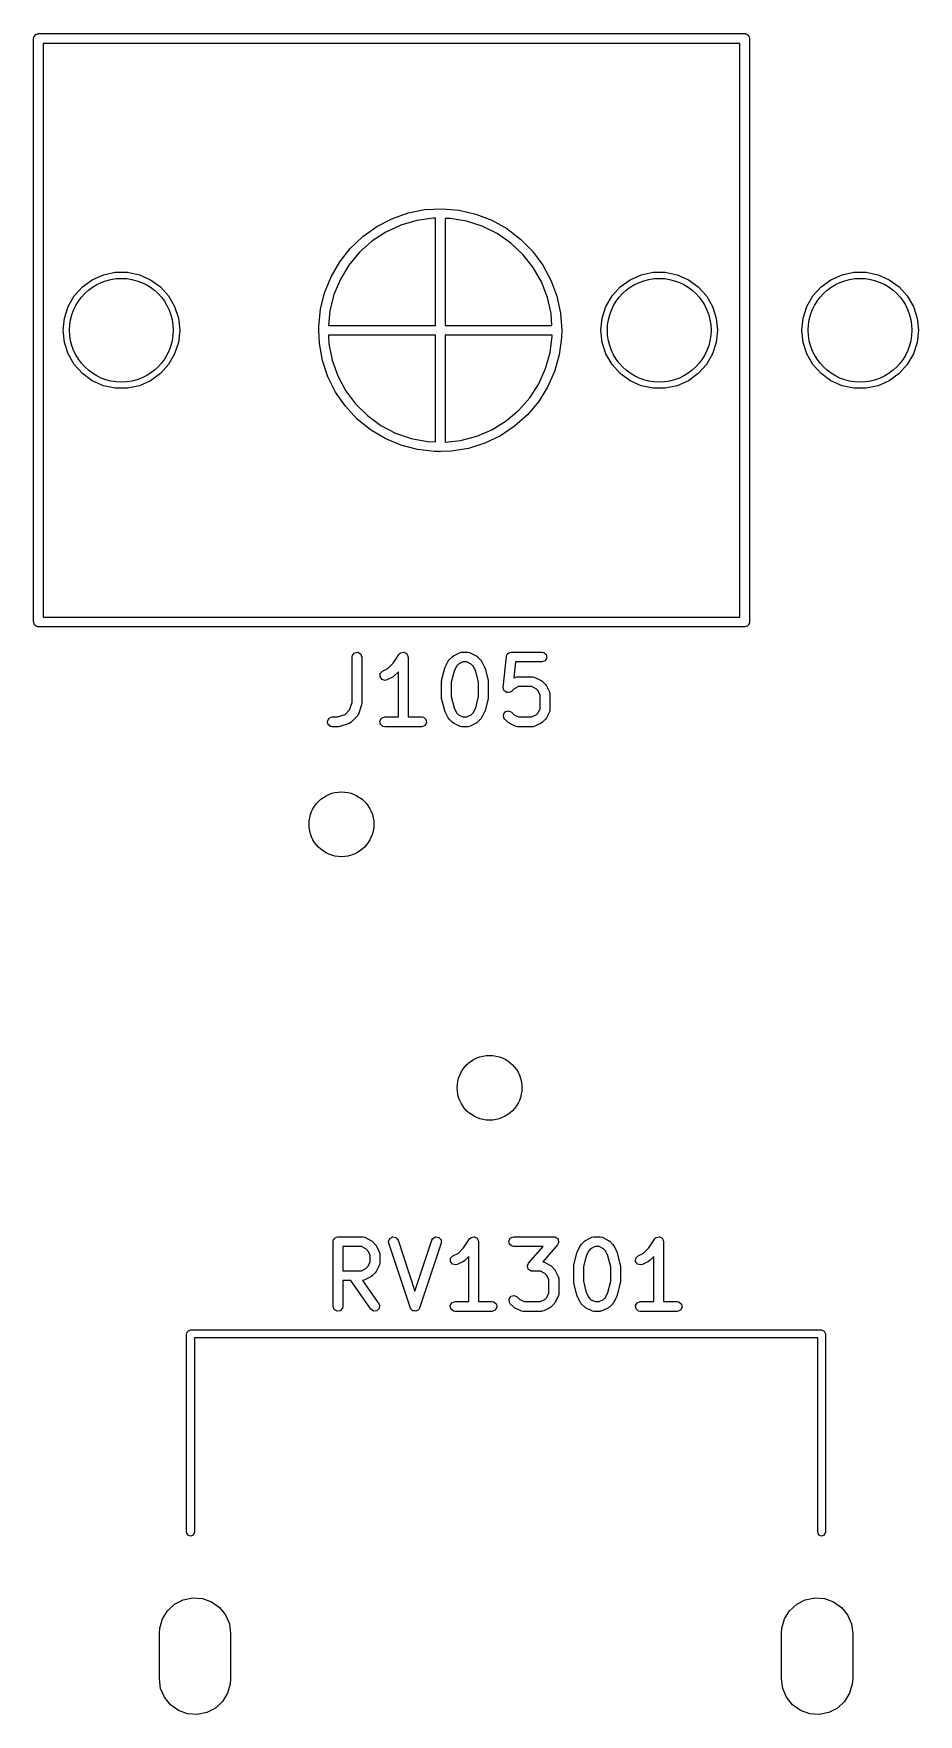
# Model space of a CAD drawing. Extents: x 75 to 204, y -140 to -31.
# Drawn here: x 133.68 to 147.33, y -56.91 to -30.98 of the extents above; entities that cross this region are included whole.
import ezdxf

# ---------------------------------------------------------------- set-up
doc = ezdxf.new("R2010")
doc.units = 0
doc.layers.add('BLACK', color=7, linetype='CONTINUOUS')

msp = doc.modelspace()

# ---------------------------------------------------------------- linework, layer by layer
at = {"layer": 'BLACK', "linetype": 'CONTINUOUS'}
for p, q in [((133.679, -31.06), (133.681, -31.0503)), ((133.679, -40.06), (133.679, -31.06)), ((133.68, -31.047), (133.682, -31.0441)), ((133.681, -31.0503), (133.68, -31.047)), ((133.682, -31.0441), (133.684, -31.0343)), ((133.684, -31.0343), (133.696, -31.0194)), ((133.696, -31.0194), (133.706, -31.0025)), ((133.706, -31.0025), (133.712, -31.0002)), ((133.712, -31.0002), (133.716, -30.995)), ((133.716, -30.995), (133.736, -30.9917)), ((133.736, -30.9917), (133.754, -30.985)), ((133.754, -30.985), (144.654, -30.985)), ((144.654, -30.985), (144.664, -30.9867)), ((144.664, -30.9867), (144.667, -30.9861)), ((144.667, -30.9861), (144.67, -30.9878)), ((144.67, -30.9878), (144.68, -30.9895)), ((144.68, -30.9895), (144.695, -31.002)), ((144.695, -31.002), (144.711, -31.0118)), ((144.711, -31.0118), (144.714, -31.0181)), ((144.714, -31.0181), (144.719, -31.0225)), ((144.719, -31.0225), (144.722, -31.0417)), ((144.722, -31.0417), (144.729, -31.06)), ((144.729, -31.06), (144.729, -40.06)), ((133.829, -31.135), (133.829, -39.985)), ((144.579, -31.135), (133.829, -31.135)), ((144.579, -39.985), (144.579, -31.135)), ((139.459, -33.7515), (139.719, -33.6998)), ((139.719, -33.6998), (139.983, -33.6852)), ((139.983, -33.6852), (140.247, -33.7081)), ((138.974, -33.9613), (139.209, -33.8392)), ((139.348, -33.9397), (139.115, -34.047)), ((139.209, -33.8392), (139.459, -33.7515)), ((139.594, -33.868), (139.348, -33.9397)), ((139.848, -33.8334), (139.594, -33.868)), ((139.879, -33.8338), (139.848, -33.8334)), ((139.879, -35.485), (139.879, -33.8338)), ((140.105, -33.8367), (140.029, -33.8358)), ((140.029, -33.8358), (140.029, -35.485)), ((140.358, -33.878), (140.105, -33.8367)), ((140.247, -33.7081), (140.505, -33.7679)), ((140.602, -33.9561), (140.358, -33.878)), ((140.505, -33.7679), (140.752, -33.8634)), ((140.832, -34.0695), (140.602, -33.9561)), ((140.752, -33.8634), (140.983, -33.9929)), ((138.567, -34.2981), (138.759, -34.1153)), ((138.901, -34.1876), (138.71, -34.3584)), ((138.759, -34.1153), (138.974, -33.9613)), ((139.115, -34.047), (138.901, -34.1876)), ((141.043, -34.2157), (140.832, -34.0695)), ((140.983, -33.9929), (141.194, -34.1535)), ((141.229, -34.3913), (141.043, -34.2157)), ((141.194, -34.1535), (141.38, -34.3423)), ((138.403, -34.5061), (138.567, -34.2981)), ((138.71, -34.3584), (138.546, -34.5555)), ((141.388, -34.5927), (141.229, -34.3913)), ((141.38, -34.3423), (141.537, -34.5553)), ((134.584, -34.7806), (134.756, -34.704)), ((134.756, -34.704), (134.94, -34.6649)), ((134.94, -34.6649), (135.128, -34.6649)), ((135.128, -34.6649), (135.312, -34.704)), ((135.312, -34.704), (135.484, -34.7806)), ((138.171, -34.9806), (138.27, -34.7351)), ((138.27, -34.7351), (138.403, -34.5061)), ((138.546, -34.5555), (138.413, -34.7747)), ((141.515, -34.8153), (141.388, -34.5927)), ((141.537, -34.5553), (141.663, -34.7884)), ((142.884, -34.7806), (143.056, -34.704)), ((143.056, -34.704), (143.24, -34.6649)), ((143.24, -34.6649), (143.428, -34.6649)), ((143.428, -34.6649), (143.612, -34.704)), ((143.612, -34.704), (143.784, -34.7806)), ((145.984, -34.7806), (146.156, -34.704)), ((146.156, -34.704), (146.34, -34.6649)), ((146.34, -34.6649), (146.528, -34.6649)), ((146.528, -34.6649), (146.712, -34.704)), ((146.712, -34.704), (146.884, -34.7806)), ((134.306, -35.031), (134.432, -34.8912)), ((134.432, -34.8912), (134.584, -34.7806)), ((135.484, -34.7806), (135.636, -34.8912)), ((135.636, -34.8912), (135.762, -35.031)), ((138.107, -35.2376), (138.171, -34.9806)), ((138.413, -34.7747), (138.314, -35.0111)), ((141.608, -35.0542), (141.515, -34.8153)), ((141.663, -34.7884), (141.755, -35.0369)), ((142.606, -35.031), (142.732, -34.8912)), ((142.732, -34.8912), (142.884, -34.7806)), ((143.784, -34.7806), (143.936, -34.8912)), ((143.936, -34.8912), (144.062, -35.031)), ((145.706, -35.031), (145.832, -34.8912)), ((145.832, -34.8912), (145.984, -34.7806)), ((146.884, -34.7806), (147.036, -34.8912)), ((147.036, -34.8912), (147.162, -35.031)), ((134.154, -35.3729), (134.212, -35.1939)), ((134.212, -35.1939), (134.306, -35.031)), ((135.762, -35.031), (135.856, -35.1939)), ((135.856, -35.1939), (135.914, -35.3729)), ((138.08, -35.5011), (138.107, -35.2376)), ((138.314, -35.0111), (138.25, -35.2596)), ((141.665, -35.3043), (141.608, -35.0542)), ((141.755, -35.0369), (141.81, -35.2958)), ((142.454, -35.3729), (142.512, -35.1939)), ((142.512, -35.1939), (142.606, -35.031)), ((144.062, -35.031), (144.156, -35.1939)), ((144.156, -35.1939), (144.214, -35.3729)), ((145.554, -35.3729), (145.612, -35.1939)), ((145.612, -35.1939), (145.706, -35.031)), ((147.162, -35.031), (147.256, -35.1939)), ((147.256, -35.1939), (147.314, -35.3729)), ((134.134, -35.56), (134.154, -35.3729)), ((135.914, -35.3729), (135.934, -35.56)), ((138.08, -35.5147), (138.08, -35.5011)), ((138.082, -35.5444), (138.08, -35.5147)), ((138.25, -35.2596), (138.228, -35.485)), ((138.228, -35.485), (139.879, -35.485)), ((140.029, -35.485), (141.678, -35.485)), ((141.678, -35.485), (141.665, -35.3043)), ((141.81, -35.2958), (141.829, -35.56)), ((142.434, -35.56), (142.454, -35.3729)), ((144.214, -35.3729), (144.234, -35.56)), ((145.534, -35.56), (145.554, -35.3729)), ((147.314, -35.3729), (147.334, -35.56)), ((134.154, -35.7471), (134.134, -35.56)), ((134.212, -35.9261), (134.154, -35.7471)), ((135.914, -35.7471), (135.856, -35.9261)), ((135.934, -35.56), (135.914, -35.7471)), ((138.08, -35.547), (138.082, -35.5444)), ((138.082, -35.5586), (138.08, -35.547)), ((138.09, -35.7658), (138.082, -35.5586)), ((138.138, -36.0263), (138.09, -35.7658)), ((138.231, -35.635), (138.237, -35.7708)), ((139.879, -35.635), (138.231, -35.635)), ((138.237, -35.7708), (138.287, -36.0223)), ((139.879, -37.2835), (139.879, -35.635)), ((140.029, -35.635), (140.029, -37.2872)), ((141.682, -35.635), (140.029, -35.635)), ((141.649, -35.9049), (141.681, -35.6505)), ((141.681, -35.6505), (141.682, -35.635)), ((141.825, -35.6777), (141.79, -35.9402)), ((141.829, -35.56), (141.825, -35.6777)), ((142.454, -35.7471), (142.434, -35.56)), ((142.512, -35.9261), (142.454, -35.7471)), ((144.214, -35.7471), (144.156, -35.9261)), ((144.234, -35.56), (144.214, -35.7471)), ((145.554, -35.7471), (145.534, -35.56)), ((145.612, -35.9261), (145.554, -35.7471)), ((147.314, -35.7471), (147.256, -35.9261)), ((147.334, -35.56), (147.314, -35.7471)), ((134.306, -36.089), (134.212, -35.9261)), ((135.856, -35.9261), (135.762, -36.089)), ((138.222, -36.2775), (138.138, -36.0263)), ((138.287, -36.0223), (138.374, -36.2636)), ((141.58, -36.1516), (141.649, -35.9049)), ((141.79, -35.9402), (141.718, -36.1951)), ((142.606, -36.089), (142.512, -35.9261)), ((144.156, -35.9261), (144.062, -36.089)), ((145.706, -36.089), (145.612, -35.9261)), ((147.256, -35.9261), (147.162, -36.089)), ((134.432, -36.2288), (134.306, -36.089)), ((134.584, -36.3394), (134.432, -36.2288)), ((135.636, -36.2288), (135.484, -36.3394)), ((135.762, -36.089), (135.636, -36.2288)), ((138.34, -36.5145), (138.222, -36.2775)), ((138.374, -36.2636), (138.495, -36.4894)), ((141.474, -36.3854), (141.58, -36.1516)), ((141.718, -36.1951), (141.611, -36.4374)), ((142.732, -36.2288), (142.606, -36.089)), ((142.884, -36.3394), (142.732, -36.2288)), ((143.936, -36.2288), (143.784, -36.3394)), ((144.062, -36.089), (143.936, -36.2288)), ((145.832, -36.2288), (145.706, -36.089)), ((145.984, -36.3394), (145.832, -36.2288)), ((147.036, -36.2288), (146.884, -36.3394)), ((147.162, -36.089), (147.036, -36.2288)), ((134.756, -36.416), (134.584, -36.3394)), ((134.94, -36.4551), (134.756, -36.416)), ((135.128, -36.4551), (134.94, -36.4551)), ((135.312, -36.416), (135.128, -36.4551)), ((135.484, -36.3394), (135.312, -36.416)), ((138.491, -36.7323), (138.34, -36.5145)), ((138.495, -36.4894), (138.648, -36.6949)), ((141.336, -36.601), (141.474, -36.3854)), ((141.611, -36.4374), (141.471, -36.6621)), ((143.056, -36.416), (142.884, -36.3394)), ((143.24, -36.4551), (143.056, -36.416)), ((143.428, -36.4551), (143.24, -36.4551)), ((143.612, -36.416), (143.428, -36.4551)), ((143.784, -36.3394), (143.612, -36.416)), ((146.156, -36.416), (145.984, -36.3394)), ((146.34, -36.4551), (146.156, -36.416)), ((146.528, -36.4551), (146.34, -36.4551)), ((146.712, -36.416), (146.528, -36.4551)), ((146.884, -36.3394), (146.712, -36.416)), ((138.67, -36.9268), (138.491, -36.7323)), ((138.648, -36.6949), (138.831, -36.8754)), ((140.971, -36.9595), (141.166, -36.7938)), ((141.166, -36.7938), (141.336, -36.601)), ((141.471, -36.6621), (141.3, -36.8648)), ((138.876, -37.094), (138.67, -36.9268)), ((138.831, -36.8754), (139.037, -37.027)), ((139.037, -37.027), (139.264, -37.1464)), ((140.753, -37.0944), (140.971, -36.9595)), ((141.103, -37.0415), (140.883, -37.1887)), ((141.3, -36.8648), (141.103, -37.0415)), ((139.103, -37.2306), (138.876, -37.094)), ((139.347, -37.3339), (139.103, -37.2306)), ((139.264, -37.1464), (139.506, -37.2309)), ((139.506, -37.2309), (139.758, -37.2787)), ((139.758, -37.2787), (139.879, -37.2835)), ((140.029, -37.2872), (140.269, -37.2609)), ((140.269, -37.2609), (140.517, -37.1956)), ((140.644, -37.3033), (140.392, -37.3832)), ((140.517, -37.1956), (140.753, -37.0944)), ((140.883, -37.1887), (140.644, -37.3033)), ((139.603, -37.4018), (139.347, -37.3339)), ((139.866, -37.4329), (139.603, -37.4018)), ((139.936, -37.4313), (139.866, -37.4329)), ((139.941, -37.4339), (139.936, -37.4313)), ((139.959, -37.4307), (139.941, -37.4339)), ((140.13, -37.4267), (139.959, -37.4307)), ((140.392, -37.3832), (140.13, -37.4267)), ((133.686, -40.0783), (133.679, -40.06)), ((133.689, -40.0975), (133.686, -40.0783)), ((133.694, -40.1018), (133.689, -40.0975)), ((133.697, -40.1082), (133.694, -40.1018)), ((133.713, -40.118), (133.697, -40.1082)), ((133.728, -40.1305), (133.713, -40.118)), ((133.738, -40.1322), (133.728, -40.1305)), ((133.741, -40.1339), (133.738, -40.1322)), ((133.744, -40.1333), (133.741, -40.1339)), ((133.754, -40.135), (133.744, -40.1333)), ((144.654, -40.135), (133.754, -40.135)), ((133.829, -39.985), (144.579, -39.985)), ((144.672, -40.1283), (144.654, -40.135)), ((144.691, -40.125), (144.672, -40.1283)), ((144.696, -40.1198), (144.691, -40.125)), ((144.702, -40.1175), (144.696, -40.1198)), ((144.712, -40.1006), (144.702, -40.1175)), ((144.724, -40.0857), (144.712, -40.1006)), ((144.726, -40.0759), (144.724, -40.0857)), ((144.728, -40.073), (144.726, -40.0759)), ((144.729, -40.06), (144.727, -40.0697)), ((144.727, -40.0697), (144.728, -40.073)), ((138.593, -40.6004), (138.598, -40.5747)), ((138.593, -41.3025), (138.593, -40.6004)), ((138.598, -40.5747), (138.631, -40.5354)), ((138.631, -40.5354), (138.681, -40.5265)), ((138.681, -40.5265), (138.726, -40.5522)), ((138.726, -40.5522), (138.743, -40.6004)), ((138.743, -40.6004), (138.743, -41.3147)), ((139.148, -40.7768), (139.229, -40.6955)), ((139.229, -40.6955), (139.32, -40.5588)), ((139.32, -40.5588), (139.338, -40.5399)), ((139.338, -40.5399), (139.342, -40.5387)), ((139.342, -40.5387), (139.345, -40.5354)), ((139.345, -40.5354), (139.367, -40.5316)), ((139.367, -40.5316), (139.387, -40.5255)), ((139.387, -40.5255), (139.391, -40.5273)), ((139.391, -40.5273), (139.396, -40.5265)), ((139.396, -40.5265), (139.414, -40.5374)), ((139.414, -40.5374), (139.434, -40.5461)), ((139.434, -40.5461), (139.436, -40.55)), ((139.436, -40.55), (139.44, -40.5522)), ((139.44, -40.5522), (139.447, -40.5726)), ((139.447, -40.5726), (139.457, -40.5921)), ((139.457, -40.5921), (139.456, -40.5963)), ((139.456, -40.5963), (139.458, -40.6004)), ((139.458, -40.6004), (139.458, -41.5254)), ((140.03, -40.7573), (140.077, -40.6621)), ((140.077, -40.6621), (140.091, -40.6441)), ((140.091, -40.6426), (140.139, -40.595)), ((140.091, -40.6441), (140.091, -40.6426)), ((140.139, -40.595), (140.157, -40.5821)), ((140.157, -40.5821), (140.159, -40.5809)), ((140.159, -40.5809), (140.254, -40.5333)), ((140.305, -40.6754), (140.237, -40.7096)), ((140.254, -40.5333), (140.279, -40.5259)), ((140.279, -40.5259), (140.283, -40.5269)), ((140.283, -40.5269), (140.287, -40.5254)), ((140.287, -40.5254), (140.383, -40.5254)), ((140.365, -40.6754), (140.305, -40.6754)), ((140.433, -40.7096), (140.365, -40.6754)), ((140.383, -40.5254), (140.408, -40.5299)), ((140.408, -40.5299), (140.412, -40.5328)), ((140.412, -40.5328), (140.416, -40.5333)), ((140.416, -40.5333), (140.511, -40.5809)), ((140.511, -40.5809), (140.529, -40.5943)), ((140.529, -40.5943), (140.531, -40.595)), ((140.531, -40.595), (140.578, -40.6426)), ((140.578, -40.6426), (140.591, -40.661)), ((140.591, -40.661), (140.593, -40.6621)), ((140.593, -40.6621), (140.64, -40.7573)), ((140.927, -41.0691), (140.975, -40.5929)), ((140.975, -40.5874), (140.977, -40.5847)), ((140.976, -40.5891), (140.975, -40.5874)), ((140.975, -40.5929), (140.976, -40.5891)), ((140.977, -40.5847), (140.982, -40.5678)), ((140.982, -40.5678), (140.993, -40.5567)), ((140.993, -40.5567), (141.001, -40.5429)), ((141.001, -40.5429), (141.011, -40.5393)), ((141.011, -40.5393), (141.018, -40.532)), ((141.018, -40.532), (141.034, -40.5308)), ((141.034, -40.5308), (141.049, -40.5254)), ((141.049, -40.5254), (141.525, -40.5254)), ((141.117, -40.6754), (141.092, -40.9236)), ((141.525, -40.6754), (141.117, -40.6754)), ((141.525, -40.5254), (141.551, -40.5299)), ((141.574, -40.6578), (141.525, -40.6754)), ((141.551, -40.5299), (141.59, -40.5629)), ((141.599, -40.6134), (141.574, -40.6578)), ((141.59, -40.5629), (141.599, -40.6134)), ((139.025, -40.9075), (139.028, -40.8563)), ((139.056, -40.9487), (139.025, -40.9075)), ((139.028, -40.8563), (139.063, -40.819)), ((139.105, -40.9606), (139.056, -40.9487)), ((139.063, -40.819), (139.148, -40.7768)), ((139.13, -40.9532), (139.105, -40.9606)), ((139.226, -40.9056), (139.13, -40.9532)), ((139.227, -40.9044), (139.226, -40.9056)), ((139.245, -40.8915), (139.227, -40.9044)), ((139.308, -40.8291), (139.245, -40.8915)), ((139.308, -41.5254), (139.308, -40.8291)), ((139.976, -40.9631), (140.024, -40.7727)), ((140.024, -40.7727), (140.029, -40.7608)), ((140.029, -40.7608), (140.03, -40.7573)), ((140.168, -40.817), (140.124, -40.9906)), ((140.206, -40.74), (140.168, -40.817)), ((140.237, -40.7096), (140.206, -40.74)), ((140.464, -40.74), (140.433, -40.7096)), ((140.502, -40.817), (140.464, -40.74)), ((140.546, -40.9906), (140.502, -40.817)), ((140.64, -40.7573), (140.644, -40.7697)), ((140.644, -40.7697), (140.646, -40.7727)), ((140.646, -40.7727), (140.693, -40.9631)), ((141.092, -40.9236), (141.111, -40.9143)), ((141.111, -40.9143), (141.136, -40.9068)), ((141.136, -40.9068), (141.14, -40.9079)), ((141.14, -40.9079), (141.144, -40.9063)), ((141.144, -40.9063), (141.383, -40.9063)), ((141.383, -40.9063), (141.408, -40.9109)), ((141.408, -40.9109), (141.412, -40.9137)), ((141.412, -40.9137), (141.416, -40.9143)), ((141.416, -40.9143), (141.511, -40.9619)), ((139.974, -40.9813), (139.977, -40.9666)), ((139.974, -41.2194), (139.974, -40.9813)), ((139.977, -40.9666), (139.976, -40.9631)), ((140.124, -40.9906), (140.124, -41.2102)), ((140.124, -41.2102), (140.168, -41.3837)), ((140.502, -41.3837), (140.546, -41.2102)), ((140.546, -41.2102), (140.546, -40.9906)), ((140.693, -40.9631), (140.694, -40.9781)), ((140.694, -40.9781), (140.696, -40.9813)), ((140.696, -40.9813), (140.696, -41.2194)), ((140.927, -41.0696), (140.927, -41.0691)), ((140.927, -41.07), (140.927, -41.0696)), ((140.933, -41.0944), (140.927, -41.07)), ((140.94, -41.1188), (140.933, -41.0944)), ((140.94, -41.1191), (140.94, -41.1188)), ((140.94, -41.1196), (140.94, -41.1191)), ((140.961, -41.134), (140.94, -41.1196)), ((140.981, -41.1488), (140.961, -41.134)), ((140.982, -41.1487), (140.981, -41.1488)), ((141.007, -41.1468), (140.982, -41.149)), ((140.982, -41.149), (140.982, -41.1487)), ((141.032, -41.1449), (141.007, -41.1468)), ((141.033, -41.1446), (141.032, -41.1449)), ((141.055, -41.1296), (141.033, -41.1445)), ((141.033, -41.1445), (141.033, -41.1446)), ((141.094, -41.0906), (141.055, -41.1296)), ((141.162, -41.0563), (141.094, -41.0906)), ((141.365, -41.0563), (141.162, -41.0563)), ((141.433, -41.0906), (141.365, -41.0563)), ((141.464, -41.121), (141.433, -41.0906)), ((141.498, -41.1895), (141.464, -41.121)), ((141.498, -41.3922), (141.498, -41.1895)), ((141.511, -40.9619), (141.529, -40.9752)), ((141.529, -40.9752), (141.531, -40.9759)), ((141.531, -40.9759), (141.578, -41.0235)), ((141.578, -41.0235), (141.591, -41.0419)), ((141.591, -41.0419), (141.593, -41.043)), ((141.593, -41.043), (141.64, -41.1383)), ((141.64, -41.1383), (141.648, -41.1632)), ((141.648, -41.1632), (141.647, -41.1676)), ((141.647, -41.1676), (141.648, -41.1718)), ((141.648, -41.1718), (141.648, -41.4099)), ((138.485, -41.4872), (138.555, -41.417)), ((138.555, -41.417), (138.593, -41.3025)), ((138.739, -41.3384), (138.692, -41.4812)), ((138.743, -41.3147), (138.739, -41.3367)), ((138.739, -41.3367), (138.739, -41.3384)), ((139.975, -41.2227), (139.974, -41.2194)), ((139.976, -41.2376), (139.975, -41.2227)), ((140.024, -41.4281), (139.976, -41.2376)), ((140.026, -41.431), (140.024, -41.4281)), ((140.03, -41.4434), (140.026, -41.431)), ((140.077, -41.5387), (140.03, -41.4434)), ((140.168, -41.3837), (140.206, -41.4607)), ((140.206, -41.4607), (140.237, -41.4911)), ((140.433, -41.4911), (140.464, -41.4607)), ((140.464, -41.4607), (140.502, -41.3837)), ((140.64, -41.4434), (140.593, -41.5387)), ((140.641, -41.4399), (140.64, -41.4434)), ((140.646, -41.4281), (140.641, -41.4399)), ((140.693, -41.2376), (140.646, -41.4281)), ((140.696, -41.2194), (140.693, -41.2342)), ((140.693, -41.2342), (140.693, -41.2376)), ((140.929, -41.4857), (140.959, -41.4437)), ((140.959, -41.4437), (141.008, -41.4304)), ((141.008, -41.4304), (141.055, -41.4521)), ((141.055, -41.4521), (141.094, -41.4911)), ((141.433, -41.4911), (141.464, -41.4607)), ((141.464, -41.4607), (141.498, -41.3922)), ((141.64, -41.4434), (141.593, -41.5387)), ((141.641, -41.439), (141.64, -41.4434)), ((141.644, -41.4356), (141.641, -41.439)), ((141.648, -41.4099), (141.644, -41.4356)), ((138.213, -41.5874), (138.239, -41.5429)), ((138.222, -41.6379), (138.213, -41.5874)), ((138.262, -41.6709), (138.222, -41.6379)), ((138.239, -41.5429), (138.287, -41.5254)), ((138.287, -41.6754), (138.262, -41.6709)), ((138.287, -41.5254), (138.37, -41.5254)), ((138.383, -41.6754), (138.287, -41.6754)), ((138.37, -41.5254), (138.485, -41.4872)), ((138.384, -41.6748), (138.383, -41.6754)), ((138.406, -41.6715), (138.384, -41.6748)), ((138.549, -41.6239), (138.406, -41.6715)), ((138.553, -41.6211), (138.549, -41.6239)), ((138.557, -41.6207), (138.553, -41.6211)), ((138.578, -41.6058), (138.557, -41.6207)), ((138.674, -41.5106), (138.578, -41.6058)), ((138.676, -41.5065), (138.674, -41.5106)), ((138.679, -41.5041), (138.676, -41.5065)), ((138.692, -41.4812), (138.679, -41.5041)), ((139.023, -41.5874), (139.049, -41.5429)), ((139.032, -41.6379), (139.023, -41.5874)), ((139.071, -41.6709), (139.032, -41.6379)), ((139.049, -41.5429), (139.097, -41.5254)), ((139.097, -41.6754), (139.071, -41.6709)), ((139.097, -41.5254), (139.308, -41.5254)), ((139.668, -41.6754), (139.097, -41.6754)), ((139.458, -41.5254), (139.668, -41.5254)), ((139.668, -41.5254), (139.694, -41.5299)), ((139.716, -41.6578), (139.668, -41.6754)), ((139.694, -41.5299), (139.733, -41.5629)), ((139.742, -41.6134), (139.716, -41.6578)), ((139.733, -41.5629), (139.742, -41.6134)), ((140.079, -41.5398), (140.077, -41.5387)), ((140.091, -41.5582), (140.079, -41.5398)), ((140.139, -41.6058), (140.091, -41.5582)), ((140.141, -41.6065), (140.139, -41.6058)), ((140.159, -41.6198), (140.141, -41.6065)), ((140.254, -41.6675), (140.159, -41.6198)), ((140.237, -41.4911), (140.305, -41.5254)), ((140.258, -41.668), (140.254, -41.6675)), ((140.262, -41.6709), (140.258, -41.668)), ((140.287, -41.6754), (140.262, -41.6709)), ((140.383, -41.6754), (140.287, -41.6754)), ((140.305, -41.5254), (140.365, -41.5254)), ((140.365, -41.5254), (140.433, -41.4911)), ((140.387, -41.6738), (140.383, -41.6754)), ((140.391, -41.6749), (140.387, -41.6738)), ((140.416, -41.6675), (140.391, -41.6749)), ((140.511, -41.6198), (140.416, -41.6675)), ((140.512, -41.6187), (140.511, -41.6198)), ((140.531, -41.6058), (140.512, -41.6187)), ((140.578, -41.5582), (140.531, -41.6058)), ((140.579, -41.5567), (140.578, -41.5582)), ((140.593, -41.5387), (140.579, -41.5567)), ((140.934, -41.5368), (140.929, -41.4857)), ((140.949, -41.5582), (140.934, -41.5368)), ((140.996, -41.6058), (140.949, -41.5582)), ((140.998, -41.6065), (140.996, -41.6058)), ((141.016, -41.6198), (140.998, -41.6065)), ((141.111, -41.6675), (141.016, -41.6198)), ((141.094, -41.4911), (141.162, -41.5254)), ((141.115, -41.668), (141.111, -41.6675)), ((141.119, -41.6709), (141.115, -41.668)), ((141.144, -41.6754), (141.119, -41.6709)), ((141.383, -41.6754), (141.144, -41.6754)), ((141.162, -41.5254), (141.365, -41.5254)), ((141.365, -41.5254), (141.433, -41.4911)), ((141.387, -41.6738), (141.383, -41.6754)), ((141.391, -41.6749), (141.387, -41.6738)), ((141.416, -41.6675), (141.391, -41.6749)), ((141.511, -41.6198), (141.416, -41.6675)), ((141.512, -41.6187), (141.511, -41.6198)), ((141.531, -41.6058), (141.512, -41.6187)), ((141.578, -41.5582), (141.531, -41.6058)), ((141.579, -41.5567), (141.578, -41.5582)), ((141.593, -41.5387), (141.579, -41.5567)), ((138.3, -49.6174), (138.301, -49.6076)), ((138.3, -50.6174), (138.3, -49.6174)), ((138.301, -49.6044), (138.303, -49.6015)), ((138.301, -49.6076), (138.301, -49.6044)), ((138.303, -49.6015), (138.304, -49.5917)), ((138.304, -49.5917), (138.317, -49.5768)), ((138.317, -49.5768), (138.327, -49.5599)), ((138.327, -49.5599), (138.333, -49.5576)), ((138.333, -49.5576), (138.337, -49.5524)), ((138.337, -49.5524), (138.356, -49.549)), ((138.356, -49.549), (138.375, -49.5424)), ((138.375, -49.5424), (138.756, -49.5424)), ((138.45, -49.6924), (138.45, -50.0662)), ((138.738, -49.6924), (138.45, -49.6924)), ((138.807, -49.7266), (138.738, -49.6924)), ((138.756, -49.5424), (138.781, -49.5469)), ((138.781, -49.5469), (138.785, -49.5498)), ((138.785, -49.5498), (138.789, -49.5503)), ((138.789, -49.5503), (138.884, -49.5979)), ((138.837, -49.757), (138.807, -49.7266)), ((138.871, -49.8256), (138.837, -49.757)), ((138.884, -49.5979), (138.903, -49.6113)), ((138.903, -49.6113), (138.904, -49.612)), ((138.904, -49.612), (138.952, -49.6596)), ((138.952, -49.6596), (138.964, -49.678)), ((138.964, -49.678), (138.966, -49.6791)), ((138.966, -49.6791), (139.013, -49.7743)), ((139.157, -49.6153), (139.176, -49.5676)), ((139.161, -49.6411), (139.157, -49.6153)), ((139.494, -50.6411), (139.161, -49.6411)), ((139.176, -49.5676), (139.221, -49.5432)), ((139.221, -49.5432), (139.271, -49.5535)), ((139.271, -49.5535), (139.303, -49.5937)), ((139.303, -49.5937), (139.565, -50.3802)), ((139.565, -50.3802), (139.827, -49.5937)), ((139.97, -49.6411), (139.636, -50.6411)), ((139.827, -49.5937), (139.84, -49.5708)), ((139.84, -49.5708), (139.884, -49.5439)), ((139.884, -49.5439), (139.934, -49.5514)), ((139.934, -49.5514), (139.968, -49.5898)), ((139.968, -49.5898), (139.97, -49.6411)), ((140.235, -49.7938), (140.316, -49.7125)), ((140.316, -49.7125), (140.408, -49.5758)), ((140.408, -49.5758), (140.426, -49.5569)), ((140.426, -49.5569), (140.43, -49.5557)), ((140.43, -49.5557), (140.433, -49.5524)), ((140.433, -49.5524), (140.454, -49.5486)), ((140.454, -49.5486), (140.475, -49.5425)), ((140.475, -49.5425), (140.479, -49.5443)), ((140.479, -49.5443), (140.483, -49.5435)), ((140.483, -49.5435), (140.502, -49.5544)), ((140.502, -49.5544), (140.522, -49.5631)), ((140.522, -49.5631), (140.524, -49.567)), ((140.524, -49.567), (140.527, -49.5692)), ((140.527, -49.5692), (140.535, -49.5896)), ((140.535, -49.5896), (140.545, -49.6091)), ((140.545, -49.6091), (140.544, -49.6133)), ((140.544, -49.6133), (140.545, -49.6174)), ((140.545, -49.6174), (140.545, -50.5424)), ((141.015, -49.6044), (141.041, -49.5599)), ((141.024, -49.6549), (141.015, -49.6044)), ((141.063, -49.6879), (141.024, -49.6549)), ((141.041, -49.5599), (141.089, -49.5424)), ((141.089, -49.6924), (141.063, -49.6879)), ((141.089, -49.5424), (141.708, -49.5424)), ((141.543, -49.6924), (141.089, -49.6924)), ((141.318, -49.9489), (141.543, -49.6924)), ((141.765, -49.6668), (141.537, -49.9268)), ((141.708, -49.5424), (141.719, -49.5443)), ((141.719, -49.5443), (141.723, -49.5438)), ((141.723, -49.5438), (141.725, -49.5454)), ((141.725, -49.5454), (141.734, -49.5469)), ((141.734, -49.5469), (141.749, -49.5599)), ((141.749, -49.5599), (141.767, -49.5704)), ((141.772, -49.6479), (141.765, -49.6668)), ((141.767, -49.5704), (141.768, -49.576)), ((141.768, -49.576), (141.773, -49.5799)), ((141.782, -49.6304), (141.772, -49.6479)), ((141.773, -49.5799), (141.777, -49.5998)), ((141.777, -49.5998), (141.783, -49.6189)), ((141.783, -49.6189), (141.781, -49.6245)), ((141.781, -49.6245), (141.782, -49.6304)), ((142.07, -49.7743), (142.117, -49.6791)), ((142.117, -49.6791), (142.131, -49.6611)), ((142.131, -49.6596), (142.179, -49.612)), ((142.131, -49.6611), (142.131, -49.6596)), ((142.179, -49.612), (142.197, -49.5991)), ((142.197, -49.5991), (142.198, -49.5979)), ((142.198, -49.5979), (142.294, -49.5503)), ((142.246, -49.757), (142.207, -49.834)), ((142.276, -49.7266), (142.246, -49.757)), ((142.345, -49.6924), (142.276, -49.7266)), ((142.294, -49.5503), (142.319, -49.5429)), ((142.319, -49.5429), (142.323, -49.5439)), ((142.323, -49.5439), (142.327, -49.5424)), ((142.327, -49.5424), (142.422, -49.5424)), ((142.405, -49.6924), (142.345, -49.6924)), ((142.473, -49.7266), (142.405, -49.6924)), ((142.422, -49.5424), (142.448, -49.5469)), ((142.448, -49.5469), (142.451, -49.5498)), ((142.451, -49.5498), (142.456, -49.5503)), ((142.456, -49.5503), (142.551, -49.5979)), ((142.504, -49.757), (142.473, -49.7266)), ((142.542, -49.834), (142.504, -49.757)), ((142.551, -49.5979), (142.569, -49.6113)), ((142.569, -49.6113), (142.571, -49.612)), ((142.571, -49.612), (142.618, -49.6596)), ((142.618, -49.6596), (142.631, -49.678)), ((142.631, -49.678), (142.632, -49.6791)), ((142.632, -49.6791), (142.68, -49.7743)), ((143.092, -49.7938), (143.174, -49.7125)), ((143.174, -49.7125), (143.265, -49.5758)), ((143.265, -49.5758), (143.283, -49.5569)), ((143.283, -49.5569), (143.287, -49.5557)), ((143.287, -49.5557), (143.29, -49.5524)), ((143.29, -49.5524), (143.311, -49.5486)), ((143.311, -49.5486), (143.332, -49.5425)), ((143.332, -49.5425), (143.336, -49.5443)), ((143.336, -49.5443), (143.34, -49.5435)), ((143.34, -49.5435), (143.359, -49.5544)), ((143.359, -49.5544), (143.379, -49.5631)), ((143.379, -49.5631), (143.381, -49.567)), ((143.381, -49.567), (143.385, -49.5692)), ((143.385, -49.5692), (143.392, -49.5896)), ((143.392, -49.5896), (143.402, -49.6091)), ((143.402, -49.6091), (143.401, -49.6133)), ((143.401, -49.6133), (143.402, -49.6174)), ((143.402, -49.6174), (143.402, -50.5424)), ((138.738, -50.0662), (138.807, -50.0319)), ((138.807, -50.0319), (138.837, -50.0015)), ((138.837, -50.0015), (138.871, -49.933)), ((138.871, -49.933), (138.871, -49.8256)), ((139.013, -49.9843), (138.966, -50.0795)), ((139.013, -49.7743), (139.021, -49.7993)), ((139.014, -49.9798), (139.013, -49.9843)), ((139.017, -49.9764), (139.014, -49.9798)), ((139.021, -49.9507), (139.017, -49.9764)), ((139.021, -49.7993), (139.02, -49.8036)), ((139.02, -49.8036), (139.021, -49.8079)), ((139.021, -49.8079), (139.021, -49.9507)), ((140.112, -49.9245), (140.115, -49.8733)), ((140.143, -49.9657), (140.112, -49.9245)), ((140.115, -49.8733), (140.151, -49.836)), ((140.193, -49.9776), (140.143, -49.9657)), ((140.151, -49.836), (140.235, -49.7938)), ((140.218, -49.9702), (140.193, -49.9776)), ((140.313, -49.9226), (140.218, -49.9702)), ((140.314, -49.9214), (140.313, -49.9226)), ((140.333, -49.9085), (140.314, -49.9214)), ((140.395, -49.8461), (140.333, -49.9085)), ((140.395, -50.5424), (140.395, -49.8461)), ((141.3, -49.9968), (141.302, -49.9912)), ((141.306, -50.0159), (141.3, -49.9968)), ((141.301, -49.9853), (141.311, -49.9678)), ((141.302, -49.9912), (141.301, -49.9853)), ((141.31, -50.0358), (141.306, -50.0159)), ((141.311, -49.9678), (141.318, -49.9489)), ((141.537, -49.9268), (141.543, -49.9279)), ((141.543, -49.9279), (141.547, -49.9307)), ((141.547, -49.9307), (141.551, -49.9313)), ((141.551, -49.9313), (141.646, -49.9789)), ((141.646, -49.9789), (141.664, -49.9922)), ((141.664, -49.9922), (141.666, -49.9929)), ((141.666, -49.9929), (141.714, -50.0405)), ((142.014, -49.9983), (142.017, -49.9836)), ((142.014, -50.2364), (142.014, -49.9983)), ((142.016, -49.9801), (142.064, -49.7897)), ((142.017, -49.9836), (142.016, -49.9801)), ((142.064, -49.7897), (142.069, -49.7778)), ((142.069, -49.7778), (142.07, -49.7743)), ((142.207, -49.834), (142.164, -50.0076)), ((142.164, -50.0076), (142.164, -50.2272)), ((142.585, -50.0076), (142.542, -49.834)), ((142.585, -50.2272), (142.585, -50.0076)), ((142.68, -49.7743), (142.684, -49.7867)), ((142.684, -49.7867), (142.686, -49.7897)), ((142.686, -49.7897), (142.733, -49.9801)), ((142.733, -49.9801), (142.734, -49.9951)), ((142.734, -49.9951), (142.735, -49.9983)), ((142.735, -49.9983), (142.735, -50.2364)), ((142.97, -49.9245), (142.973, -49.8733)), ((143, -49.9657), (142.97, -49.9245)), ((142.973, -49.8733), (143.008, -49.836)), ((143.05, -49.9776), (143, -49.9657)), ((143.008, -49.836), (143.092, -49.7938)), ((143.075, -49.9702), (143.05, -49.9776)), ((143.17, -49.9226), (143.075, -49.9702)), ((143.171, -49.9214), (143.17, -49.9226)), ((143.19, -49.9085), (143.171, -49.9214)), ((143.252, -49.8461), (143.19, -49.9085)), ((143.252, -50.5424), (143.252, -49.8461)), ((138.45, -50.0662), (138.738, -50.0662)), ((138.574, -50.2162), (138.45, -50.2162)), ((138.45, -50.2162), (138.45, -50.6174)), ((138.885, -50.6604), (138.574, -50.2162)), ((138.76, -50.2147), (138.757, -50.2158)), ((138.757, -50.2158), (139.008, -50.5744)), ((138.764, -50.2157), (138.76, -50.2147)), ((138.789, -50.2083), (138.764, -50.2157)), ((138.884, -50.1607), (138.789, -50.2083)), ((138.886, -50.1595), (138.884, -50.1607)), ((138.904, -50.1466), (138.886, -50.1595)), ((138.952, -50.099), (138.904, -50.1466)), ((138.966, -50.0795), (138.952, -50.0975)), ((138.952, -50.0975), (138.952, -50.099)), ((141.314, -50.0397), (141.31, -50.0358)), ((141.316, -50.0453), (141.314, -50.0397)), ((141.334, -50.0558), (141.316, -50.0453)), ((141.349, -50.0688), (141.334, -50.0558)), ((141.358, -50.0703), (141.349, -50.0688)), ((141.36, -50.0719), (141.358, -50.0703)), ((141.364, -50.0714), (141.36, -50.0719)), ((141.375, -50.0733), (141.364, -50.0714)), ((141.5, -50.0733), (141.375, -50.0733)), ((141.568, -50.1076), (141.5, -50.0733)), ((141.599, -50.138), (141.568, -50.1076)), ((141.633, -50.2065), (141.599, -50.138)), ((141.633, -50.4092), (141.633, -50.2065)), ((141.714, -50.0405), (141.726, -50.0589)), ((141.726, -50.0589), (141.728, -50.06)), ((141.728, -50.06), (141.775, -50.1553)), ((141.775, -50.1553), (141.783, -50.1802)), ((141.783, -50.1802), (141.782, -50.1846)), ((141.782, -50.1846), (141.783, -50.1888)), ((141.783, -50.1888), (141.783, -50.4269)), ((142.015, -50.2397), (142.014, -50.2364)), ((142.016, -50.2546), (142.015, -50.2397)), ((142.064, -50.4451), (142.016, -50.2546)), ((142.164, -50.2272), (142.207, -50.4007)), ((142.542, -50.4007), (142.585, -50.2272)), ((142.733, -50.2546), (142.686, -50.4451)), ((142.735, -50.2364), (142.733, -50.2512)), ((142.733, -50.2512), (142.733, -50.2546)), ((140.136, -50.5599), (140.184, -50.5424)), ((140.184, -50.5424), (140.395, -50.5424)), ((140.545, -50.5424), (140.756, -50.5424)), ((140.756, -50.5424), (140.781, -50.5469)), ((140.781, -50.5469), (140.821, -50.5799)), ((141.017, -50.5027), (141.046, -50.4607)), ((141.021, -50.5538), (141.017, -50.5027)), ((141.046, -50.4607), (141.096, -50.4474)), ((141.096, -50.4474), (141.142, -50.4691)), ((141.142, -50.4691), (141.181, -50.5081)), ((141.181, -50.5081), (141.25, -50.5424)), ((141.25, -50.5424), (141.5, -50.5424)), ((141.5, -50.5424), (141.568, -50.5081)), ((141.568, -50.5081), (141.599, -50.4777)), ((141.599, -50.4777), (141.633, -50.4092)), ((141.775, -50.4604), (141.728, -50.5557)), ((141.776, -50.456), (141.775, -50.4604)), ((141.779, -50.4526), (141.776, -50.456)), ((141.783, -50.4269), (141.779, -50.4526)), ((142.066, -50.448), (142.064, -50.4451)), ((142.07, -50.4604), (142.066, -50.448)), ((142.117, -50.5557), (142.07, -50.4604)), ((142.207, -50.4007), (142.246, -50.4777)), ((142.246, -50.4777), (142.276, -50.5081)), ((142.276, -50.5081), (142.345, -50.5424)), ((142.345, -50.5424), (142.405, -50.5424)), ((142.405, -50.5424), (142.473, -50.5081)), ((142.473, -50.5081), (142.504, -50.4777)), ((142.504, -50.4777), (142.542, -50.4007)), ((142.68, -50.4604), (142.632, -50.5557)), ((142.686, -50.4451), (142.68, -50.4569)), ((142.68, -50.4569), (142.68, -50.4604)), ((142.993, -50.5599), (143.041, -50.5424)), ((143.041, -50.5424), (143.252, -50.5424)), ((143.402, -50.5424), (143.613, -50.5424)), ((143.613, -50.5424), (143.639, -50.5469)), ((143.639, -50.5469), (143.678, -50.5799)), ((138.317, -50.6656), (138.3, -50.6174)), ((138.362, -50.6912), (138.317, -50.6656)), ((138.412, -50.6823), (138.362, -50.6912)), ((138.445, -50.643), (138.412, -50.6823)), ((138.45, -50.6174), (138.445, -50.643)), ((138.927, -50.6898), (138.885, -50.6604)), ((138.978, -50.6854), (138.927, -50.6898)), ((139.014, -50.6491), (138.978, -50.6854)), ((139.008, -50.5744), (139.019, -50.598)), ((139.019, -50.598), (139.014, -50.6491)), ((139.495, -50.6428), (139.494, -50.6411)), ((139.495, -50.6449), (139.495, -50.6428)), ((139.511, -50.6627), (139.495, -50.6449)), ((139.526, -50.6813), (139.511, -50.6627)), ((139.528, -50.6817), (139.526, -50.6813)), ((139.53, -50.6833), (139.528, -50.6817)), ((139.553, -50.6868), (139.53, -50.6833)), ((139.576, -50.6916), (139.553, -50.6868)), ((139.578, -50.6905), (139.576, -50.6916)), ((139.58, -50.6909), (139.578, -50.6905)), ((139.6, -50.6784), (139.58, -50.6909)), ((139.621, -50.6671), (139.6, -50.6784)), ((139.622, -50.6651), (139.621, -50.6671)), ((139.624, -50.664), (139.622, -50.6651)), ((139.636, -50.6411), (139.624, -50.664)), ((140.11, -50.6044), (140.136, -50.5599)), ((140.119, -50.6549), (140.11, -50.6044)), ((140.159, -50.6879), (140.119, -50.6549)), ((140.184, -50.6924), (140.159, -50.6879)), ((140.756, -50.6924), (140.184, -50.6924)), ((140.804, -50.6748), (140.756, -50.6924)), ((140.83, -50.6304), (140.804, -50.6748)), ((140.821, -50.5799), (140.83, -50.6304)), ((141.036, -50.5752), (141.021, -50.5538)), ((141.084, -50.6228), (141.036, -50.5752)), ((141.085, -50.6235), (141.084, -50.6228)), ((141.103, -50.6368), (141.085, -50.6235)), ((141.198, -50.6845), (141.103, -50.6368)), ((141.203, -50.685), (141.198, -50.6845)), ((141.206, -50.6879), (141.203, -50.685)), ((141.232, -50.6924), (141.206, -50.6879)), ((141.518, -50.6924), (141.232, -50.6924)), ((141.522, -50.6908), (141.518, -50.6924)), ((141.526, -50.6919), (141.522, -50.6908)), ((141.551, -50.6845), (141.526, -50.6919)), ((141.646, -50.6368), (141.551, -50.6845)), ((141.648, -50.6357), (141.646, -50.6368)), ((141.666, -50.6228), (141.648, -50.6357)), ((141.714, -50.5752), (141.666, -50.6228)), ((141.728, -50.5557), (141.714, -50.5737)), ((141.714, -50.5737), (141.714, -50.5752)), ((142.118, -50.5568), (142.117, -50.5557)), ((142.131, -50.5752), (142.118, -50.5568)), ((142.179, -50.6228), (142.131, -50.5752)), ((142.18, -50.6235), (142.179, -50.6228)), ((142.198, -50.6368), (142.18, -50.6235)), ((142.294, -50.6845), (142.198, -50.6368)), ((142.298, -50.685), (142.294, -50.6845)), ((142.301, -50.6879), (142.298, -50.685)), ((142.327, -50.6924), (142.301, -50.6879)), ((142.422, -50.6924), (142.327, -50.6924)), ((142.427, -50.6908), (142.422, -50.6924)), ((142.431, -50.6919), (142.427, -50.6908)), ((142.456, -50.6845), (142.431, -50.6919)), ((142.551, -50.6368), (142.456, -50.6845)), ((142.552, -50.6357), (142.551, -50.6368)), ((142.571, -50.6228), (142.552, -50.6357)), ((142.618, -50.5752), (142.571, -50.6228)), ((142.619, -50.5737), (142.618, -50.5752)), ((142.632, -50.5557), (142.619, -50.5737)), ((142.968, -50.6044), (142.993, -50.5599)), ((142.976, -50.6549), (142.968, -50.6044)), ((143.016, -50.6879), (142.976, -50.6549)), ((143.041, -50.6924), (143.016, -50.6879)), ((143.613, -50.6924), (143.041, -50.6924)), ((143.661, -50.6748), (143.613, -50.6924)), ((143.687, -50.6304), (143.661, -50.6748)), ((143.678, -50.5799), (143.687, -50.6304)), ((136.04, -51.04), (136.058, -50.9976)), ((136.04, -54.1), (136.04, -51.04)), ((136.058, -50.9976), (136.1, -50.98)), ((136.1, -50.98), (145.84, -50.98)), ((145.84, -50.98), (145.882, -50.9976)), ((145.882, -50.9976), (145.9, -51.04)), ((145.9, -51.04), (145.9, -54.1)), ((145.78, -51.1), (136.16, -51.1)), ((136.16, -51.1), (136.16, -54.1)), ((145.78, -54.1), (145.78, -51.1)), ((136.058, -54.1424), (136.04, -54.1)), ((136.1, -54.16), (136.058, -54.1424)), ((136.142, -54.1424), (136.1, -54.16)), ((136.16, -54.1), (136.142, -54.1424)), ((145.798, -54.1424), (145.78, -54.1)), ((145.84, -54.16), (145.798, -54.1424)), ((145.882, -54.1424), (145.84, -54.16)), ((145.9, -54.1), (145.882, -54.1424)), ((135.746, -55.3094), (135.856, -55.2084)), ((135.856, -55.2084), (135.989, -55.1406)), ((135.989, -55.1406), (136.135, -55.1111)), ((136.135, -55.1111), (136.284, -55.122)), ((136.284, -55.122), (136.425, -55.1726)), ((136.425, -55.1726), (136.547, -55.2591)), ((145.346, -55.3094), (145.456, -55.2084)), ((145.456, -55.2084), (145.589, -55.1406)), ((145.589, -55.1406), (145.735, -55.1111)), ((145.735, -55.1111), (145.884, -55.122)), ((145.884, -55.122), (146.025, -55.1726)), ((146.025, -55.1726), (146.147, -55.2591)), ((135.626, -55.5797), (135.668, -55.4363)), ((135.668, -55.4363), (135.746, -55.3094)), ((136.547, -55.2591), (136.64, -55.3751)), ((136.64, -55.3751), (136.7, -55.5121)), ((145.226, -55.5797), (145.268, -55.4363)), ((145.268, -55.4363), (145.346, -55.3094)), ((146.147, -55.2591), (146.24, -55.3751)), ((146.24, -55.3751), (146.3, -55.5121)), ((135.62, -55.66), (135.626, -55.5797)), ((135.62, -56.36), (135.62, -55.66)), ((136.7, -55.5121), (136.72, -55.66)), ((136.72, -55.66), (136.72, -56.36)), ((145.22, -55.66), (145.226, -55.5797)), ((145.22, -56.36), (145.22, -55.66)), ((146.3, -55.5121), (146.32, -55.66)), ((146.32, -55.66), (146.32, -56.36)), ((135.64, -56.5079), (135.62, -56.36)), ((135.7, -56.6449), (135.64, -56.5079)), ((136.714, -56.4403), (136.672, -56.5837)), ((136.72, -56.36), (136.714, -56.4403)), ((145.24, -56.5079), (145.22, -56.36)), ((145.3, -56.6449), (145.24, -56.5079)), ((146.314, -56.4403), (146.272, -56.5837)), ((146.32, -56.36), (146.314, -56.4403)), ((135.793, -56.7609), (135.7, -56.6449)), ((135.915, -56.8474), (135.793, -56.7609)), ((136.594, -56.7106), (136.484, -56.8116)), ((136.672, -56.5837), (136.594, -56.7106)), ((145.393, -56.7609), (145.3, -56.6449)), ((145.515, -56.8474), (145.393, -56.7609)), ((146.194, -56.7106), (146.084, -56.8116)), ((146.272, -56.5837), (146.194, -56.7106)), ((136.056, -56.898), (135.915, -56.8474)), ((136.205, -56.9089), (136.056, -56.898)), ((136.351, -56.8794), (136.205, -56.9089)), ((136.484, -56.8116), (136.351, -56.8794)), ((145.656, -56.898), (145.515, -56.8474)), ((145.805, -56.9089), (145.656, -56.898)), ((145.951, -56.8794), (145.805, -56.9089)), ((146.084, -56.8116), (145.951, -56.8794))]:
    msp.add_line(p, q, dxfattribs=at)
at = {"layer": 'BLACK'}
for centre, radius in [((135.034, -35.56), 0.8), ((143.334, -35.56), 0.8), ((146.434, -35.56), 0.8), ((138.43, -43.18), 0.5), ((140.716, -47.244), 0.5)]:
    msp.add_circle(centre, radius, dxfattribs=at)

doc.saveas('drawing.dxf')
